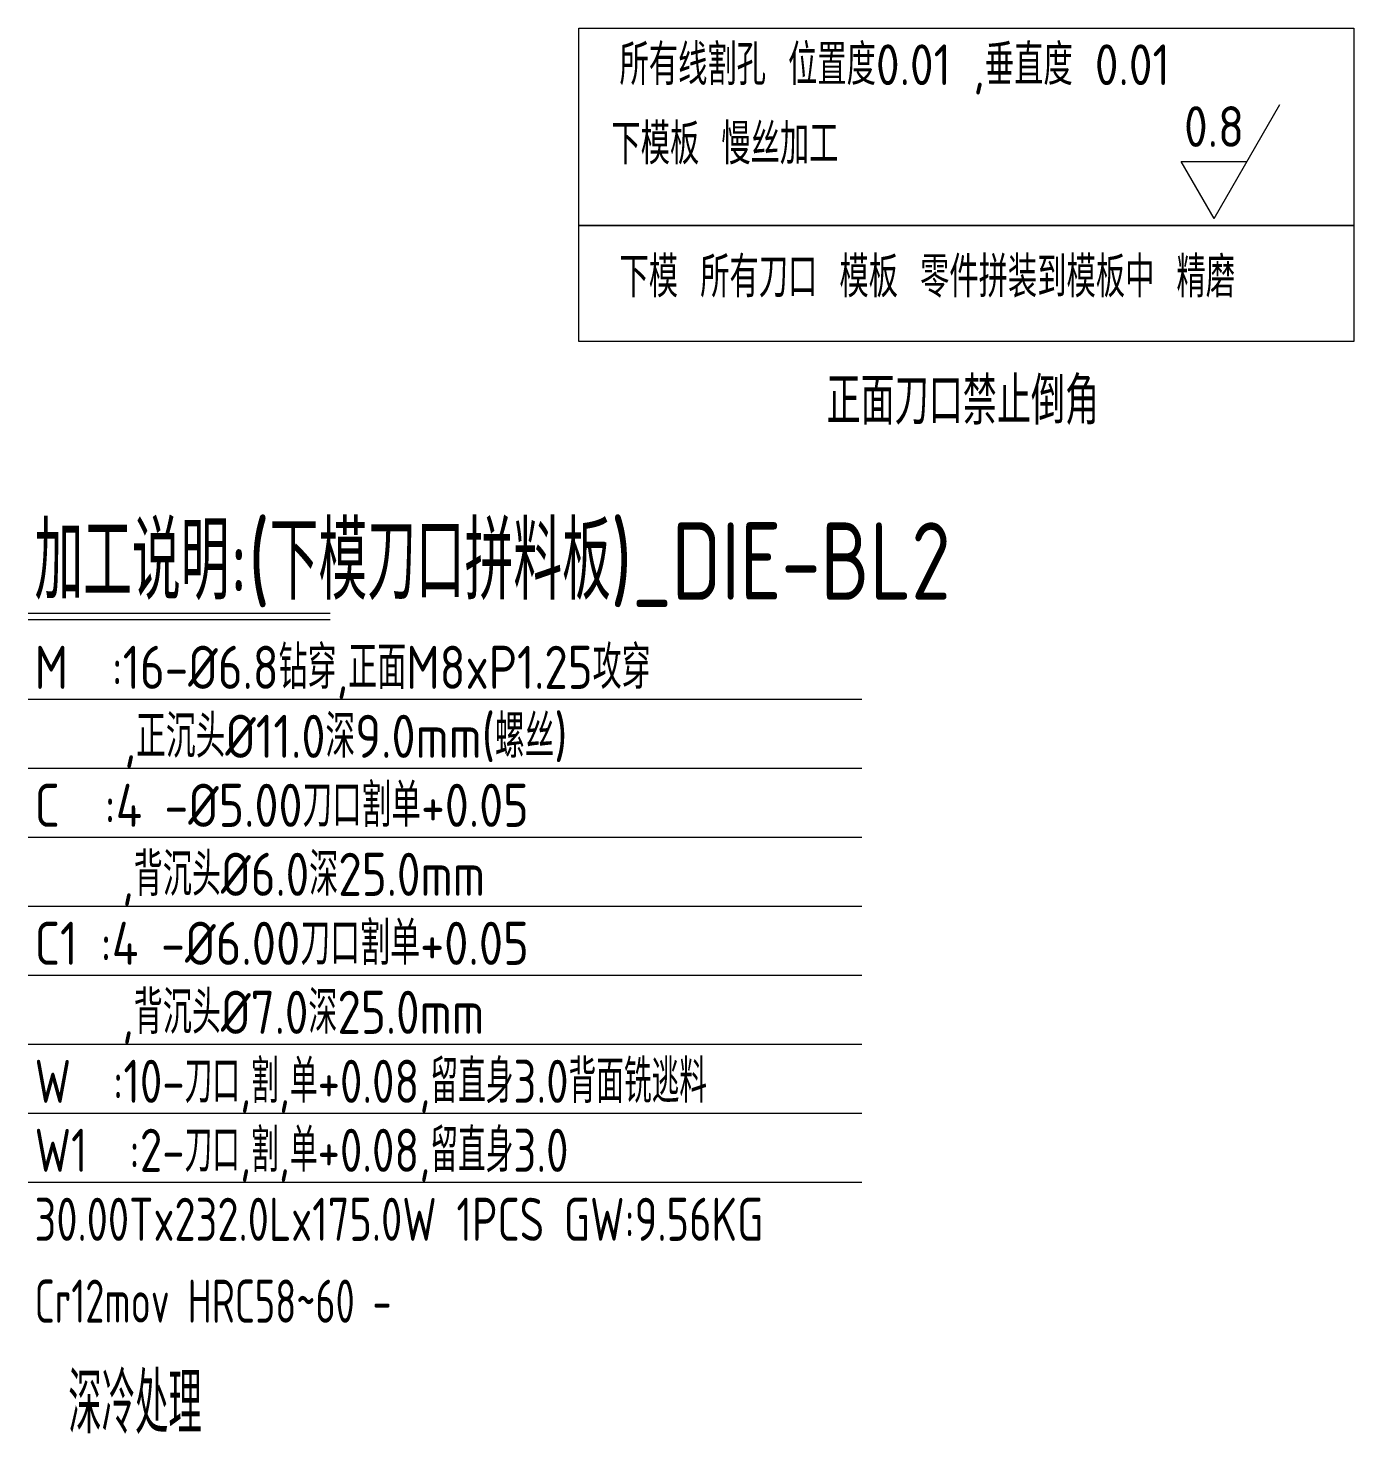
# Model space of a CAD drawing. Header units: millimetres. Extents: x 494 to 18201, y 224 to 11417.
# Drawn here: x 16741.3 to 17024.2, y 2644.6 to 2944.6 of the extents above; entities that cross this region are included whole.
import ezdxf
from ezdxf.enums import TextEntityAlignment as Align

# ---------------------------------------------------------------- set-up
doc = ezdxf.new("R2010")
doc.units = ezdxf.units.MM
doc.layers.add('DIM', color=7, linetype='Continuous')
doc.layers.add('TEXT', color=4, linetype='Continuous')
doc.styles.add('gbenor_', font='gbenor.shx', dxfattribs={"bigfont": 'gbcbig'})

msp = doc.modelspace()

# ---------------------------------------------------------------- linework, layer by layer
at = {"layer": 'DIM', "color": 8, "linetype": 'Continuous', "lineweight": 18}
for p, q in [((16741.30906, 2819.75978), (16805.75806, 2819.75978)), ((16741.30906, 2818.38727), (16805.75806, 2818.38727)), ((16741.30906, 2801.37465), (16919.18643, 2801.37465)), ((16741.30906, 2786.64954), (16919.18643, 2786.64954)), ((16741.30906, 2771.92444), (16919.18643, 2771.92444)), ((16741.30906, 2757.19933), (16919.18643, 2757.19933)), ((16741.30906, 2742.47423), (16919.18643, 2742.47423)), ((16741.30906, 2727.74912), (16919.18643, 2727.74912)), ((16741.30906, 2713.02402), (16919.18643, 2713.02402)), ((16741.30906, 2698.29891), (16919.18643, 2698.29891))]:
    msp.add_line(p, q, dxfattribs=at)
at = {"layer": 'TEXT', "color": 4, "lineweight": 15}
for p, q in [((16994.36841, 2903.94596), (17008.40239, 2928.25353)), ((16994.36841, 2903.94596), (16987.35142, 2916.09974)), ((16987.35142, 2916.09974), (17001.3854, 2916.09974))]:
    msp.add_line(p, q, dxfattribs=at)
at = {"layer": 'TEXT', "color": 6, "lineweight": 15}
for points in [[(16858.82007, 2944.58489), (17024.19832, 2944.58489), (17024.19832, 2902.48072), (16858.82007, 2902.48072)], [(16858.82007, 2902.48072), (17024.19832, 2902.48072), (17024.19832, 2877.73909), (16858.82007, 2877.73909)]]:
    msp.add_lwpolyline(points, close=True, dxfattribs=at)

# ---------------------------------------------------------------- texts
at = {"layer": 'DIM', "color": 4, "lineweight": 18, "style": 'gbenor_'}
for s, height, width, p in [('加工说明:(下模刀口拼料板)_DIE-BL2', 16.5, 0.8753, (16742.66902, 2822.60503)), ('M  :16-%%c6.8钻穿,正面M8xP1.25攻穿', 9.2, 0.9331, (16742.68906, 2803.56832)), ('    ,正沉头%%c11.0深9.0mm(螺丝)', 9.2, 0.9577, (16742.68906, 2788.84322)), ('    ,背沉头%%c6.0深25.0mm', 9.2, 0.9355, (16742.68906, 2759.39301)), ('    ,背沉头%%c7.0深25.0mm', 9.2, 0.9355, (16742.68906, 2729.94279)), ('30.00Tx232.0Lx175.0W 1PCS GW:9.56KG', 9.2, 0.8425, (16742.68906, 2685.76748)), ('Cr12mov HRC58~60 -', 9.2, 0.7603, (16742.68906, 2668.29735))]:
    msp.add_text(s, height=height, dxfattribs=dict(at, width=width)).set_placement(p)
at = {"layer": 'DIM', "color": 1, "lineweight": 18, "style": 'gbenor_'}
for s, height, width, p in [('C  :4 -%%C5.00刀口割单+0.05', 9.2, 0.9541, (16742.68906, 2774.11811)), ('C1 :4 -%%C6.00刀口割单+0.05', 9.2, 0.964, (16742.68906, 2744.6679)), ('W  :10-刀口,割,单+0.08,留直身3.0背面铣逃料', 9.2, 0.8917, (16742.68906, 2715.21769)), ('W1  :2-刀口,割,单+0.08,留直身3.0', 9.2, 0.8917, (16742.68906, 2700.49258)), ('深冷处理', 13, 0.7603, (16749.90028, 2644.58786))]:
    msp.add_text(s, height=height, dxfattribs=dict(at, width=width)).set_placement(p)
at = {"layer": 'TEXT', "color": 6, "lineweight": 15, "style": 'gbenor_'}
for s, height, p in [('所有线割孔 位置度0.01 ,垂直度 0.01', 8.6812731, (16867.50134, 2932.43111)), ('下模板 慢丝加工', 8.681273, (16865.76509, 2915.50263)), ('下模 所有刀口 模板 零件拼装到模板中 精磨', 8.6812731, (16867.50134, 2887.12843)), ('正面刀口禁止倒角', 10.092626, (16911.68589, 2859.9844))]:
    msp.add_text(s, height=height, dxfattribs=at).set_placement(p)
msp.add_text('0.8', height=8.681273, dxfattribs=at).set_placement((16994.36841, 2923.59353), align=Align.MIDDLE)

doc.saveas('drawing.dxf')
